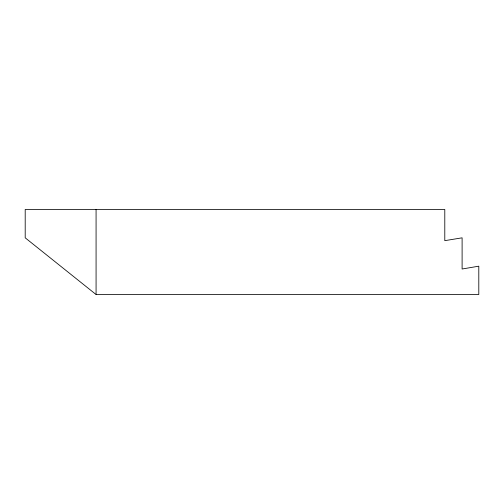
<?xml version="1.0" encoding="UTF-8"?>
<svg xmlns="http://www.w3.org/2000/svg" width="504" height="504" viewBox="0 0 504 504"><rect width="100%" height="100%" fill="white"/><g stroke="black" fill="none" stroke-linecap="round" stroke-linejoin="round"><path stroke-width="0.76" d="M96.075 294.525L478.8 294.525L478.8 266.175L462.105 269.01L462.105 237.825L444.793 240.66L444.793 209.475L25.2 209.475L25.2 237.825L96.075 294.525L96.075 209.475"/></g></svg>
